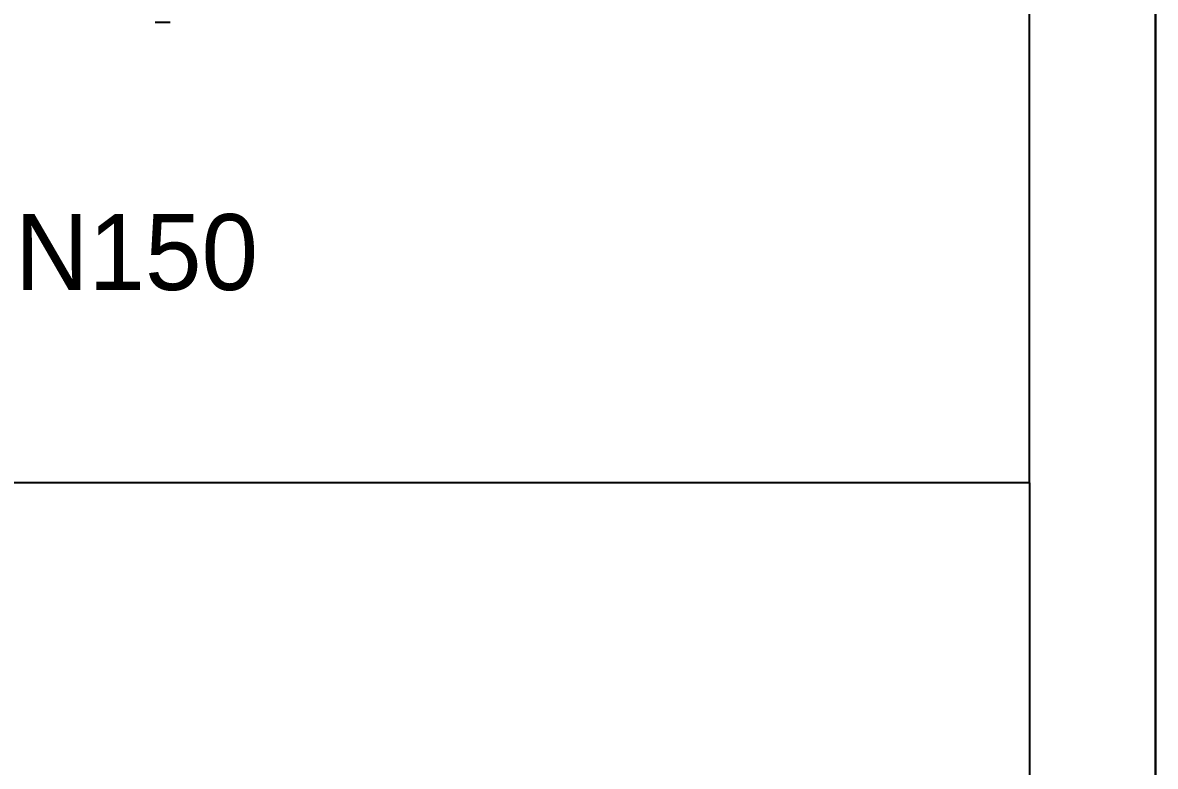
# Model space of a CAD drawing. Extents: x 1031190 to 1725648, y 733081 to 1571294.
# Drawn here: x 1163609 to 1172553, y 1239697 to 1245572 of the extents above; entities that cross this region are included whole.
import ezdxf

# ---------------------------------------------------------------- set-up
doc = ezdxf.new("R2010")
doc.units = 0
doc.header["$LTSCALE"] = 1000
doc.header["$MEASUREMENT"] = 0
doc.layers.add('A-文字', color=3, linetype='Continuous', lineweight=30)
doc.layers.add('bz', color=2, linetype='Continuous')
doc.styles.add('中西文等高字体', font='HZTXT_E.shx', dxfattribs={"width": 0.7, "height": 4, "bigfont": 'hztxt.shx'})

msp = doc.modelspace()

# ---------------------------------------------------------------- linework, layer by layer
at = {"linetype": 'Continuous'}
msp.add_line((1164772.9, 1245572.2), (1164656.7, 1245572.2), dxfattribs=at)
at = {"color": 7}
for p, q in [((1171562.6, 1241937.5), (1148827.5, 1241937.5)), ((1171562.6, 1222928.1), (1171562.6, 1241937.5)), ((1171562.6, 1222928.1), (1171562.6, 1241937.5))]:
    msp.add_line(p, q, dxfattribs=at)
msp.add_lwpolyline([(1152561.3, 1256792.8), (1171561.9, 1256792.8), (1171557.7, 1241937.5), (1152561.3, 1241937.5)], close=True)
at = {"layer": 'A-文字'}
msp.add_lwpolyline([(1101948.5, 1260917.1), (1172552.7, 1260917.1), (1172552.7, 1203515.5), (1101948.5, 1203515.5)], close=True, dxfattribs=at)

# ---------------------------------------------------------------- texts
at = {"layer": 'bz', "color": 7, "style": '中西文等高字体'}
msp.add_text('管径从DN65到DN150', height=600, dxfattribs=at).set_placement((1158519, 1243459.8))

doc.saveas('drawing.dxf')
